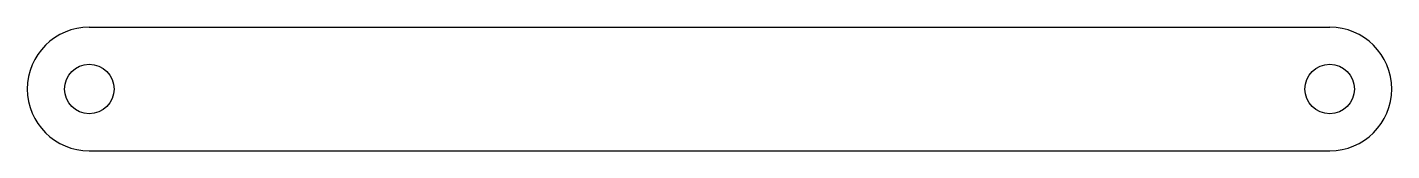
# Model space of a CAD drawing. Header units: metres. Extents: x -138 to 138, y -12 to 12.
import ezdxf

# ---------------------------------------------------------------- set-up
doc = ezdxf.new("R2010")
doc.units = ezdxf.units.M

msp = doc.modelspace()

# ---------------------------------------------------------------- linework, layer by layer
for p, q in [((-125, 12.5), (125, 12.5)), ((-125, -12.5), (125, -12.5))]:
    msp.add_line(p, q)
for centre in [(-125, 0), (125, 0)]:
    msp.add_circle(centre, 5)
for centre, start, end in [((-125, 0), 90, 270), ((125, 0), 270, 90)]:
    msp.add_arc(centre, 12.5, start, end)

doc.saveas('drawing.dxf')
